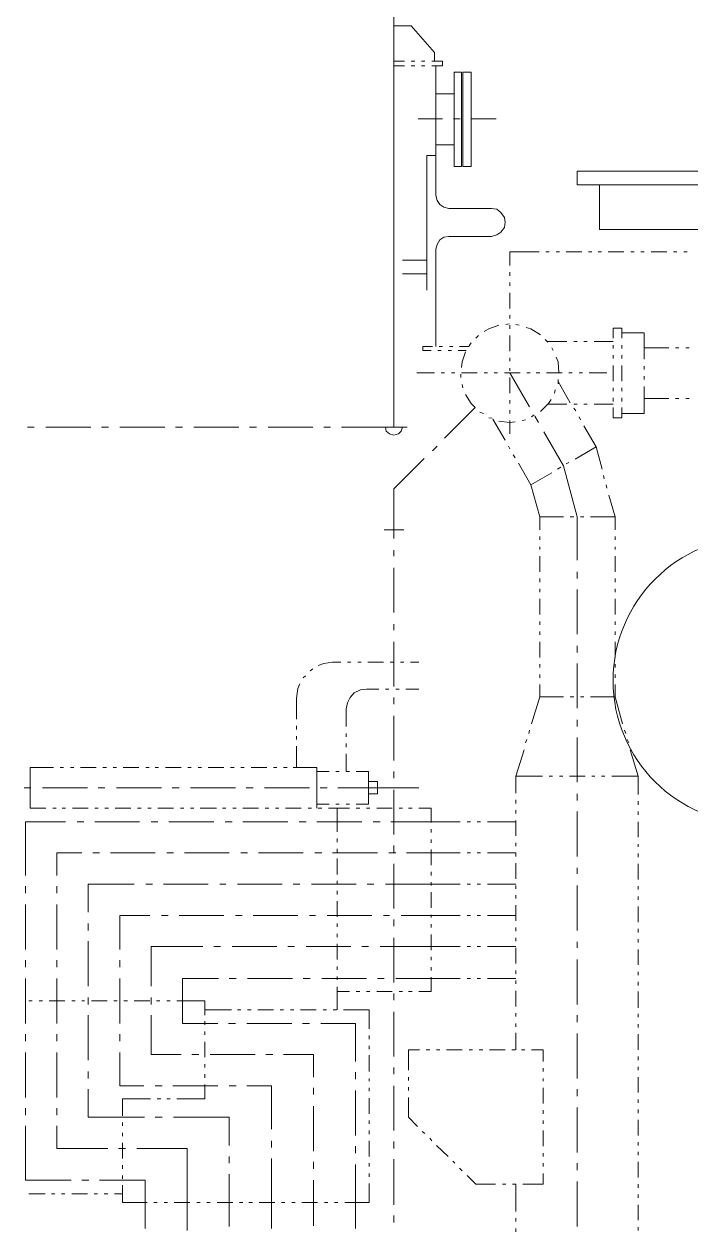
# Model space of a CAD drawing. Header units: millimetres. Extents: x 0 to 588, y 0 to 874.
# Drawn here: x 267.59 to 288.36, y 643.76 to 681.41 of the extents above; entities that cross this region are included whole.
import ezdxf

# ---------------------------------------------------------------- set-up
doc = ezdxf.new("R2010")
doc.units = ezdxf.units.MM
doc.layers.get('0').update_dxf_attribs({"lineweight": 18})

msp = doc.modelspace()

# ---------------------------------------------------------------- linework, layer by layer
at = {"color": 0, "lineweight": 0}
for points in [[(279.104, 669.735), (279.104, 691.515)], [(279.104, 680.212), (279.104, 681.609)], [(279.654, 681.355), (279.104, 681.355)], [(279.104, 679.831), (279.104, 681.228)], [(279.654, 681.355), (280.374, 680.529), (280.374, 680.254)], [(279.442, 680.254), (279.104, 680.254)], [(279.76, 680.254), (279.654, 680.254)], [(280.077, 680.254), (279.971, 680.254)], [(280.628, 680.254), (280.289, 680.254)], [(280.628, 680.254), (280.628, 680.106)], [(279.442, 680.106), (279.104, 680.106)], [(279.76, 680.106), (279.654, 680.106)], [(280.077, 680.106), (279.971, 680.106)], [(280.628, 680.106), (280.289, 680.106)], [(280.416, 676.063), (280.416, 680.106)], [(279.104, 679.662), (279.104, 679.852)], [(279.104, 679.26), (279.104, 679.471)], [(279.104, 677.905), (279.104, 679.302)], [(280.416, 679.238), (280.988, 679.238)], [(279.104, 677.523), (279.104, 678.92)], [(279.866, 678.455), (280.628, 678.455)], [(280.966, 678.455), (281.178, 678.455)], [(281.538, 678.455), (282.3, 678.455)], [(280.416, 677.651), (280.988, 677.651)], [(279.104, 677.354), (279.104, 677.566)], [(280.141, 677.312), (280.416, 677.312)], [(280.141, 673.121), (280.141, 677.312)], [(279.104, 676.952), (279.104, 677.164)], [(279.104, 675.598), (279.104, 676.994)], [(279.104, 675.216), (279.104, 676.614)], [(290.407, 676.825), (284.819, 676.825)], [(284.819, 676.825), (284.819, 676.402)], [(290.407, 676.402), (284.819, 676.402)], [(285.517, 675.005), (285.517, 676.402)], [(280.416, 676.063), (280.458, 675.915), (280.543, 675.788), (280.67, 675.703), (280.818, 675.661)], [(280.818, 674.793), (282.152, 674.793), (282.321, 674.836), (282.448, 674.92), (282.554, 675.068), (282.575, 675.237), (282.554, 675.386), (282.448, 675.534), (282.321, 675.64), (282.152, 675.661), (280.818, 675.661)], [(279.104, 675.047), (279.104, 675.259)], [(290.407, 675.005), (285.517, 675.005)], [(279.104, 674.645), (279.104, 674.857)], [(279.104, 673.29), (279.104, 674.687)], [(280.818, 674.793), (280.67, 674.772), (280.543, 674.687), (280.458, 674.539), (280.416, 674.391)], [(279.104, 672.909), (279.104, 674.307)], [(280.416, 674.391), (280.416, 671.364)], [(282.723, 674.307), (283.633, 674.307)], [(282.723, 673.883), (282.723, 674.307)], [(283.845, 674.307), (283.951, 674.307)], [(284.163, 674.307), (284.268, 674.307)], [(284.48, 674.307), (284.967, 674.307)], [(285.178, 674.307), (285.284, 674.307)], [(285.475, 674.307), (285.581, 674.307)], [(285.792, 674.307), (286.279, 674.307)], [(286.491, 674.307), (286.597, 674.307)], [(286.808, 674.307), (286.914, 674.307)], [(287.126, 674.307), (287.613, 674.307)], [(287.824, 674.307), (287.93, 674.307)], [(288.142, 674.307), (288.248, 674.307)], [(279.379, 674.052), (280.141, 674.052)], [(280.141, 673.629), (279.379, 673.629)], [(282.723, 673.565), (282.723, 673.672)], [(282.723, 673.248), (282.723, 673.354)], [(279.104, 672.74), (279.104, 672.952)], [(282.723, 672.549), (282.723, 673.036)], [(279.104, 672.359), (279.104, 672.549)], [(279.104, 670.983), (279.104, 672.38)], [(282.723, 672.232), (282.723, 672.338)], [(279.104, 670.602), (279.104, 671.999)], [(282.385, 672.02), (282.067, 671.915), (281.919, 671.83)], [(282.702, 672.062), (282.596, 672.041)], [(282.723, 671.915), (282.723, 672.02)], [(283.019, 672.02), (282.914, 672.041)], [(281.75, 671.703), (281.665, 671.618)], [(282.723, 671.216), (282.723, 671.703)], [(283.676, 671.724), (283.379, 671.915), (283.231, 671.957)], [(285.94, 671.935), (285.94, 671.618)], [(285.94, 671.935), (286.216, 671.935), (286.216, 671.618)], [(286.216, 671.787), (286.914, 671.787), (286.914, 670.962)], [(280.014, 671.237), (280.014, 671.364)], [(280.31, 671.364), (280.014, 671.364)], [(280.268, 671.237), (280.014, 671.237)], [(280.585, 671.237), (280.479, 671.237)], [(280.628, 671.364), (280.522, 671.364)], [(280.903, 671.237), (280.797, 671.237)], [(280.945, 671.364), (280.839, 671.364)], [(281.368, 671.237), (281.115, 671.237)], [(281.453, 671.364), (281.157, 671.364)], [(281.517, 671.47), (281.453, 671.385)], [(283.909, 671.491), (283.824, 671.576)], [(284.501, 671.512), (283.909, 671.512)], [(284.078, 671.237), (284.036, 671.322)], [(284.819, 671.512), (284.713, 671.512)], [(285.136, 671.512), (285.03, 671.512)], [(285.94, 671.512), (285.348, 671.512)], [(285.94, 671.406), (285.94, 671.301)], [(286.216, 671.406), (286.216, 671.301)], [(286.914, 671.322), (287.676, 671.322)], [(287.888, 671.322), (287.994, 671.322)], [(288.205, 671.322), (288.311, 671.322)], [(281.347, 671.195), (281.241, 670.877), (281.22, 670.708)], [(282.723, 670.898), (282.723, 671.004)], [(284.247, 670.538), (284.226, 670.877), (284.163, 671.026)], [(285.94, 671.089), (285.94, 670.983)], [(286.216, 671.089), (286.216, 670.983)], [(279.104, 670.433), (279.104, 670.644)], [(279.823, 670.538), (280.374, 670.538)], [(279.823, 670.538), (280.374, 670.538)], [(280.585, 670.538), (280.691, 670.538)], [(280.585, 670.538), (280.691, 670.538)], [(280.903, 670.538), (281.009, 670.538)], [(280.903, 670.538), (281.009, 670.538)], [(281.199, 670.496), (281.199, 670.39)], [(281.22, 670.538), (281.707, 670.538)], [(281.22, 670.538), (281.707, 670.538)], [(281.919, 670.538), (282.025, 670.538)], [(281.919, 670.538), (282.025, 670.538)], [(282.236, 670.538), (282.342, 670.538)], [(282.236, 670.538), (282.342, 670.538)], [(282.554, 670.538), (283.041, 670.538)], [(282.554, 670.538), (283.041, 670.538)], [(282.723, 670.602), (282.723, 670.687)], [(282.723, 670.538), (283.337, 669.48)], [(283.252, 670.538), (283.358, 670.538)], [(283.252, 670.538), (283.358, 670.538)], [(283.549, 670.538), (283.654, 670.538)], [(283.549, 670.538), (283.654, 670.538)], [(283.866, 670.538), (284.353, 670.538)], [(283.866, 670.538), (284.353, 670.538)], [(284.247, 670.538), (284.268, 670.538)], [(284.565, 670.538), (284.671, 670.538)], [(284.565, 670.538), (284.671, 670.538)], [(284.882, 670.538), (284.988, 670.538)], [(284.882, 670.538), (284.988, 670.538)], [(285.2, 670.538), (285.75, 670.538)], [(285.2, 670.538), (285.75, 670.538)], [(285.94, 670.772), (285.94, 670.284)], [(286.216, 670.772), (286.216, 670.284)], [(286.914, 670.75), (286.914, 670.644)], [(279.104, 670.052), (279.104, 670.264)], [(281.241, 670.179), (281.263, 670.073)], [(282.723, 669.903), (282.723, 670.39)], [(284.226, 670.2), (284.226, 670.327)], [(284.226, 670.264), (284.607, 669.607)], [(286.914, 670.433), (286.914, 670.327)], [(286.914, 670.115), (286.914, 669.269)], [(279.104, 668.845), (279.104, 670.073)], [(281.347, 669.861), (281.517, 669.586), (281.644, 669.459)], [(283.676, 669.332), (283.93, 669.586), (284.014, 669.713)], [(284.12, 669.903), (284.141, 670.009)], [(285.94, 670.073), (285.94, 669.967)], [(285.94, 669.755), (285.94, 669.65)], [(286.216, 670.073), (286.216, 669.967)], [(286.216, 669.755), (286.216, 669.65)], [(286.914, 669.735), (287.676, 669.735)], [(287.888, 669.735), (287.994, 669.735)], [(288.205, 669.735), (288.311, 669.735)], [(279.104, 668.845), (279.104, 669.692)], [(281.644, 669.459), (280.691, 668.507)], [(282.723, 669.586), (282.723, 669.692)], [(282.723, 669.269), (282.723, 669.374)], [(284.501, 669.565), (283.909, 669.565)], [(284.819, 669.565), (284.713, 669.565)], [(284.713, 669.438), (284.776, 669.354)], [(285.136, 669.565), (285.03, 669.565)], [(285.94, 669.565), (285.348, 669.565)], [(285.94, 669.459), (285.94, 669.141), (286.216, 669.141)], [(286.216, 669.459), (286.216, 669.141)], [(281.792, 669.311), (281.898, 669.269)], [(282.067, 669.141), (282.173, 669.121)], [(282.194, 669.1), (282.575, 668.443)], [(282.385, 669.036), (282.723, 668.994), (282.892, 669.015)], [(282.723, 668.634), (282.723, 669.057)], [(283.104, 669.057), (283.21, 669.078)], [(283.401, 669.163), (283.485, 669.226)], [(283.506, 669.184), (283.612, 668.994)], [(284.882, 669.163), (284.925, 669.078)], [(286.216, 669.269), (286.914, 669.269)], [(267.695, 668.845), (267.906, 668.845)], [(268.266, 668.845), (269.663, 668.845)], [(270.002, 668.845), (270.214, 668.845)], [(270.574, 668.845), (271.971, 668.845)], [(272.309, 668.845), (272.521, 668.845)], [(272.881, 668.845), (274.278, 668.845)], [(274.616, 668.845), (274.828, 668.845)], [(275.188, 668.845), (276.585, 668.845)], [(276.923, 668.845), (277.135, 668.845)], [(277.474, 668.845), (279.104, 668.845)], [(278.702, 668.845), (279.527, 668.845)], [(278.85, 668.845), (278.871, 668.718), (278.977, 668.634), (279.104, 668.591), (279.252, 668.634), (279.337, 668.718), (279.379, 668.845)], [(283.781, 668.697), (284.395, 667.639)], [(285.03, 668.887), (285.411, 668.231)], [(280.458, 668.252), (280.31, 668.105)], [(282.681, 668.252), (282.723, 668.168)], [(285.411, 668.231), (284.755, 667.851)], [(285.602, 667.533), (285.411, 668.231)], [(280.056, 667.871), (279.104, 666.919)], [(282.829, 667.978), (282.892, 667.893)], [(282.998, 667.723), (283.379, 667.046)], [(284.311, 667.597), (284.205, 667.533)], [(284.819, 666.051), (284.395, 667.639)], [(284.565, 667.744), (284.48, 667.702)], [(284.036, 667.427), (283.379, 667.046)], [(285.665, 667.237), (285.644, 667.342)], [(279.104, 665.374), (279.104, 666.919)], [(283.654, 666.051), (283.379, 667.046)], [(285.75, 666.94), (285.729, 667.046)], [(286.004, 666.051), (285.813, 666.728)], [(283.654, 666.051), (283.654, 665.649)], [(284.395, 666.051), (283.654, 666.051)], [(284.713, 666.051), (284.607, 666.051)], [(284.819, 666.051), (284.819, 664.696)], [(285.03, 666.051), (284.925, 666.051)], [(286.004, 666.051), (285.242, 666.051)], [(286.004, 666.051), (286.004, 665.649)], [(279.421, 665.649), (278.807, 665.649)], [(283.654, 665.437), (283.654, 665.332)], [(286.004, 665.437), (286.004, 665.332)], [(279.104, 664.823), (279.104, 665.014)], [(283.654, 665.12), (283.654, 665.035)], [(283.654, 664.823), (283.654, 664.337)], [(286.004, 665.12), (286.004, 665.035)], [(286.004, 664.823), (286.004, 664.337)], [(279.104, 663.067), (279.104, 664.464)], [(283.654, 664.125), (283.654, 664.019)], [(284.819, 664.337), (284.819, 664.125)], [(286.004, 664.125), (286.004, 664.019)], [(283.654, 663.808), (283.654, 663.702)], [(284.819, 663.787), (284.819, 662.39)], [(286.004, 663.808), (286.004, 663.702)], [(283.654, 663.49), (283.654, 663.004)], [(286.004, 663.49), (286.004, 663.004)], [(279.104, 662.516), (279.104, 662.707)], [(283.654, 662.791), (283.654, 662.686)], [(286.004, 662.791), (286.004, 662.686)], [(283.654, 662.474), (283.654, 662.369)], [(286.004, 662.474), (286.004, 662.369)], [(279.104, 660.76), (279.104, 662.157)], [(283.654, 662.157), (283.654, 661.67)], [(284.819, 662.03), (284.819, 661.818)], [(286.004, 662.157), (286.004, 661.67)], [(277.199, 661.522), (276.923, 661.479), (276.754, 661.416)], [(277.453, 661.522), (277.199, 661.522)], [(277.77, 661.522), (277.664, 661.522)], [(278.088, 661.522), (277.982, 661.522)], [(278.786, 661.522), (278.299, 661.522)], [(279.104, 661.522), (278.998, 661.522)], [(279.421, 661.522), (279.315, 661.522)], [(279.887, 661.522), (279.633, 661.522)], [(283.654, 661.458), (283.654, 661.352)], [(284.819, 661.479), (284.819, 660.082)], [(286.004, 661.458), (286.004, 661.352)], [(276.352, 661.098), (276.288, 661.035)], [(276.585, 661.31), (276.5, 661.247)], [(283.654, 661.141), (283.654, 661.035)], [(286.004, 661.141), (286.004, 661.035)], [(276.183, 660.845), (276.119, 660.696), (276.077, 660.4)], [(278.257, 660.675), (278.067, 660.654), (277.876, 660.569), (277.749, 660.421), (277.664, 660.252), (277.622, 660.061)], [(278.638, 660.675), (278.257, 660.675)], [(278.955, 660.675), (278.85, 660.675)], [(279.273, 660.675), (279.167, 660.675)], [(279.887, 660.675), (279.485, 660.675)], [(283.654, 660.823), (283.654, 660.442), (284.395, 660.442)], [(286.004, 660.823), (286.004, 660.442)], [(276.077, 660.4), (276.077, 659.744)], [(279.104, 660.21), (279.104, 660.421)], [(283.401, 659.596), (283.654, 660.442)], [(284.607, 660.442), (284.713, 660.442)], [(284.925, 660.442), (285.03, 660.442)], [(285.242, 660.442), (286.004, 660.442)], [(286.004, 660.442), (286.237, 659.596)], [(277.622, 660.061), (277.622, 659.511)], [(279.104, 658.453), (279.104, 659.85)], [(284.819, 659.723), (284.819, 659.511)], [(276.077, 659.532), (276.077, 659.426)], [(276.077, 659.215), (276.077, 659.109)], [(277.622, 659.299), (277.622, 659.193)], [(283.316, 659.299), (283.337, 659.405)], [(284.819, 659.172), (284.819, 657.775)], [(286.3, 659.405), (286.343, 659.299)], [(276.077, 658.897), (276.077, 658.241)], [(277.622, 658.982), (277.622, 658.876)], [(282.914, 657.966), (283.168, 658.791)], [(283.21, 659.003), (283.252, 659.109)], [(286.385, 659.109), (286.427, 659.003)], [(286.47, 658.791), (286.724, 657.966)], [(277.622, 658.664), (277.622, 658.114)], [(268.499, 658.241), (267.779, 658.241)], [(267.779, 658.241), (267.779, 656.971)], [(268.817, 658.241), (268.711, 658.241)], [(269.134, 658.241), (269.028, 658.241)], [(269.833, 658.241), (269.346, 658.241)], [(270.15, 658.241), (270.044, 658.241)], [(270.468, 658.241), (270.362, 658.241)], [(271.166, 658.241), (270.679, 658.241)], [(271.484, 658.241), (271.378, 658.241)], [(271.78, 658.241), (271.674, 658.241)], [(272.478, 658.241), (271.992, 658.241)], [(272.796, 658.241), (272.69, 658.241)], [(273.113, 658.241), (273.008, 658.241)], [(273.812, 658.241), (273.325, 658.241)], [(274.13, 658.241), (274.024, 658.241)], [(274.447, 658.241), (274.341, 658.241)], [(275.146, 658.241), (274.659, 658.241)], [(275.463, 658.241), (275.357, 658.241)], [(275.781, 658.241), (275.675, 658.241)], [(276.712, 658.241), (275.971, 658.241)], [(276.712, 658.241), (276.712, 656.971)], [(277.093, 658.114), (276.712, 658.114)], [(277.41, 658.114), (277.305, 658.114)], [(277.728, 658.114), (277.622, 658.114)], [(278.32, 658.114), (277.94, 658.114)], [(278.32, 658.114), (278.32, 657.098)], [(279.104, 657.902), (279.104, 658.114)], [(278.596, 657.797), (278.596, 657.415), (278.32, 657.415)], [(278.596, 657.797), (278.32, 657.797)], [(282.914, 657.966), (282.914, 657.437)], [(282.914, 657.966), (283.739, 657.966)], [(283.951, 657.966), (284.057, 657.966)], [(284.268, 657.966), (284.374, 657.966)], [(284.586, 657.966), (285.073, 657.966)], [(285.284, 657.966), (285.369, 657.966)], [(285.581, 657.966), (285.687, 657.966)], [(285.898, 657.966), (286.724, 657.966)], [(286.724, 657.966), (286.724, 657.394)], [(267.589, 657.606), (267.801, 657.606)], [(268.161, 657.606), (269.558, 657.606)], [(269.896, 657.606), (270.108, 657.606)], [(270.468, 657.606), (271.865, 657.606)], [(272.203, 657.606), (272.415, 657.606)], [(272.775, 657.606), (274.172, 657.606)], [(274.51, 657.606), (274.722, 657.606)], [(275.082, 657.606), (276.479, 657.606)], [(276.818, 657.606), (277.029, 657.606)], [(277.368, 657.606), (278.596, 657.606)], [(279.887, 657.606), (278.596, 657.606)], [(279.104, 656.145), (279.104, 657.543)], [(284.819, 657.415), (284.819, 657.204)], [(268.266, 656.971), (267.779, 656.971)], [(268.584, 656.971), (268.478, 656.971)], [(268.88, 656.971), (268.774, 656.971)], [(269.579, 656.971), (269.092, 656.971)], [(269.896, 656.971), (269.79, 656.971)], [(270.214, 656.971), (270.108, 656.971)], [(270.912, 656.971), (270.425, 656.971)], [(271.23, 656.971), (271.124, 656.971)], [(271.547, 656.971), (271.441, 656.971)], [(272.246, 656.971), (271.759, 656.971)], [(272.563, 656.971), (272.457, 656.971)], [(272.881, 656.971), (272.775, 656.971)], [(273.579, 656.971), (273.071, 656.971)], [(273.875, 656.971), (273.77, 656.971)], [(274.193, 656.971), (274.087, 656.971)], [(274.892, 656.971), (274.405, 656.971)], [(275.209, 656.971), (275.103, 656.971)], [(275.526, 656.971), (275.421, 656.971)], [(276.225, 656.971), (275.738, 656.971)], [(276.543, 656.971), (276.437, 656.971)], [(277.093, 657.098), (276.712, 657.098)], [(276.86, 656.971), (276.754, 656.971)], [(277.347, 656.971), (277.072, 656.971)], [(277.41, 657.098), (277.305, 657.098)], [(277.728, 656.971), (277.347, 656.971)], [(277.347, 656.23), (277.347, 656.95)], [(277.728, 657.098), (277.622, 657.098)], [(278.32, 657.098), (277.94, 657.098)], [(278.045, 656.971), (277.94, 656.971)], [(278.363, 656.971), (278.257, 656.971)], [(279.061, 656.971), (278.575, 656.971)], [(279.379, 656.971), (279.273, 656.971)], [(279.675, 656.971), (279.569, 656.971)], [(280.268, 656.971), (279.887, 656.971)], [(280.268, 656.527), (280.268, 656.971)], [(282.914, 657.225), (282.914, 657.119)], [(282.914, 656.908), (282.914, 656.801)], [(286.724, 657.183), (286.724, 657.077)], [(268.88, 656.548), (267.631, 656.548)], [(267.631, 656.548), (267.631, 654.875)], [(269.452, 656.548), (269.24, 656.548)], [(271.187, 656.548), (269.79, 656.548)], [(271.759, 656.548), (271.547, 656.548)], [(273.495, 656.548), (272.098, 656.548)], [(274.066, 656.548), (273.854, 656.548)], [(275.802, 656.548), (274.405, 656.548)], [(276.373, 656.548), (276.161, 656.548)], [(278.109, 656.548), (276.712, 656.548)], [(278.68, 656.548), (278.469, 656.548)], [(280.268, 656.548), (279.019, 656.548)], [(280.289, 656.548), (281.178, 656.548)], [(281.39, 656.548), (281.495, 656.548)], [(281.707, 656.548), (281.813, 656.548)], [(282.025, 656.548), (282.914, 656.548)], [(282.914, 656.59), (282.914, 656.103)], [(284.819, 656.865), (284.819, 655.468)], [(286.724, 656.865), (286.724, 656.759)], [(286.724, 656.548), (286.724, 656.061)], [(280.268, 656.209), (280.268, 656.315)], [(277.347, 655.913), (277.347, 656.019)], [(279.104, 655.595), (279.104, 655.807)], [(280.268, 655.891), (280.268, 655.997)], [(282.914, 655.891), (282.914, 655.786)], [(286.724, 655.849), (286.724, 655.764)], [(269.388, 655.574), (268.605, 655.574)], [(268.605, 655.574), (268.605, 654.875)], [(269.938, 655.574), (269.727, 655.574)], [(271.674, 655.574), (270.277, 655.574)], [(272.246, 655.574), (272.034, 655.574)], [(273.981, 655.574), (272.584, 655.574)], [(274.553, 655.574), (274.341, 655.574)], [(276.288, 655.574), (274.892, 655.574)], [(276.86, 655.574), (276.648, 655.574)], [(278.596, 655.574), (277.199, 655.574)], [(277.347, 655.595), (277.347, 655.701)], [(277.347, 654.897), (277.347, 655.405)], [(279.167, 655.574), (278.955, 655.574)], [(280.268, 655.574), (279.506, 655.574)], [(280.268, 655.193), (280.268, 655.68)], [(280.289, 655.574), (281.178, 655.574)], [(281.39, 655.574), (281.495, 655.574)], [(281.707, 655.574), (281.813, 655.574)], [(282.025, 655.574), (282.914, 655.574)], [(282.914, 655.574), (282.914, 655.468)], [(286.724, 655.553), (286.724, 655.447)], [(279.104, 653.838), (279.104, 655.235)], [(282.914, 655.256), (282.914, 654.77)], [(284.819, 655.108), (284.819, 654.918)], [(286.724, 655.235), (286.724, 654.749)], [(277.347, 654.6), (277.347, 654.706)], [(280.268, 654.875), (280.268, 654.981)], [(280.268, 654.558), (280.268, 654.664)], [(267.631, 654.537), (267.631, 654.325)], [(268.605, 654.537), (268.605, 654.325)], [(271.018, 654.6), (269.579, 654.6)], [(269.579, 654.6), (269.579, 653.732)], [(271.589, 654.6), (271.378, 654.6)], [(273.325, 654.6), (271.928, 654.6)], [(273.875, 654.6), (273.685, 654.6)], [(275.632, 654.6), (274.235, 654.6)], [(276.183, 654.6), (275.971, 654.6)], [(277.94, 654.6), (276.543, 654.6)], [(277.347, 654.283), (277.347, 654.389)], [(278.49, 654.6), (278.278, 654.6)], [(280.268, 654.6), (278.85, 654.6)], [(280.268, 653.86), (280.268, 654.346)], [(280.289, 654.6), (281.178, 654.6)], [(281.39, 654.6), (281.495, 654.6)], [(281.707, 654.6), (281.813, 654.6)], [(282.025, 654.6), (282.914, 654.6)], [(282.914, 654.558), (282.914, 654.452)], [(284.819, 654.558), (284.819, 653.161)], [(286.724, 654.537), (286.724, 654.431)], [(267.631, 653.965), (267.631, 652.568)], [(268.605, 653.965), (268.605, 652.568)], [(277.347, 653.584), (277.347, 654.071)], [(282.914, 654.262), (282.914, 654.155)], [(282.914, 653.944), (282.914, 653.457)], [(286.724, 654.219), (286.724, 654.114)], [(286.724, 653.902), (286.724, 653.415)], [(271.505, 653.626), (270.574, 653.626)], [(270.574, 653.626), (270.574, 652.568)], [(272.076, 653.626), (271.865, 653.626)], [(273.812, 653.626), (272.415, 653.626)], [(274.384, 653.626), (274.172, 653.626)], [(276.119, 653.626), (274.722, 653.626)], [(276.67, 653.626), (276.479, 653.626)], [(278.426, 653.626), (277.029, 653.626)], [(278.977, 653.626), (278.786, 653.626)], [(280.268, 653.626), (279.337, 653.626)], [(280.268, 653.563), (280.268, 653.648)], [(280.289, 653.626), (281.178, 653.626)], [(281.39, 653.626), (281.495, 653.626)], [(281.707, 653.626), (281.813, 653.626)], [(282.025, 653.626), (282.914, 653.626)], [(269.579, 653.373), (269.579, 653.161)], [(277.347, 653.267), (277.347, 653.373)], [(279.104, 653.288), (279.104, 653.5)], [(280.268, 653.246), (280.268, 653.351)], [(282.914, 653.246), (282.914, 653.14)], [(286.724, 653.203), (286.724, 653.097)], [(269.579, 652.822), (269.579, 651.425)], [(277.347, 652.949), (277.347, 653.055)], [(279.104, 651.531), (279.104, 652.928)], [(280.268, 652.547), (280.268, 653.034)], [(282.914, 652.928), (282.914, 652.822)], [(284.819, 652.801), (284.819, 652.611)], [(286.724, 652.886), (286.724, 652.78)], [(273.156, 652.653), (271.547, 652.653)], [(271.547, 652.653), (271.547, 651.425)], [(273.706, 652.653), (273.495, 652.653)], [(275.463, 652.653), (274.066, 652.653)], [(276.013, 652.653), (275.802, 652.653)], [(277.77, 652.653), (276.373, 652.653)], [(277.347, 652.251), (277.347, 652.738)], [(278.32, 652.653), (278.109, 652.653)], [(280.268, 652.653), (278.68, 652.653)], [(280.289, 652.653), (281.178, 652.653)], [(281.39, 652.653), (281.495, 652.653)], [(281.707, 652.653), (281.813, 652.653)], [(282.025, 652.653), (282.914, 652.653)], [(282.914, 652.611), (282.914, 652.124)], [(286.724, 652.568), (286.724, 652.082)], [(267.631, 652.23), (267.631, 652.018)], [(268.605, 652.23), (268.605, 652.018)], [(270.574, 652.23), (270.574, 652.018)], [(277.347, 651.933), (277.347, 652.039)], [(280.268, 652.23), (280.268, 652.336)], [(280.268, 651.912), (280.268, 652.018)], [(284.819, 652.251), (284.819, 650.854)], [(267.631, 651.658), (267.631, 650.261)], [(268.605, 651.658), (268.605, 650.261)], [(270.574, 651.658), (270.574, 650.261)], [(272.521, 651.658), (272.521, 650.261)], [(273.643, 651.658), (272.521, 651.658)], [(274.193, 651.658), (273.981, 651.658)], [(275.95, 651.658), (274.553, 651.658)], [(276.5, 651.658), (276.288, 651.658)], [(278.257, 651.658), (276.86, 651.658)], [(277.347, 651.616), (277.347, 651.722)], [(278.807, 651.658), (278.596, 651.658)], [(280.268, 651.658), (279.167, 651.658)], [(280.268, 651.256), (280.268, 651.701)], [(280.289, 651.658), (281.178, 651.658)], [(281.39, 651.658), (281.495, 651.658)], [(281.707, 651.658), (281.813, 651.658)], [(282.025, 651.658), (282.914, 651.658)], [(282.914, 651.912), (282.914, 651.806)], [(286.724, 651.869), (286.724, 651.764)], [(277.347, 650.684), (277.347, 651.404)], [(277.728, 651.256), (277.347, 651.256)], [(278.045, 651.256), (277.94, 651.256)], [(278.363, 651.256), (278.257, 651.256)], [(279.061, 651.256), (278.575, 651.256)], [(279.379, 651.256), (279.273, 651.256)], [(279.675, 651.256), (279.569, 651.256)], [(280.268, 651.256), (279.887, 651.256)], [(282.914, 651.595), (282.914, 651.489)], [(282.914, 651.277), (282.914, 650.79)], [(286.724, 651.552), (286.724, 651.447)], [(286.724, 651.256), (286.724, 650.748)], [(267.843, 650.96), (267.737, 650.96)], [(268.161, 650.96), (268.055, 650.96)], [(268.859, 650.96), (268.372, 650.96)], [(269.176, 650.96), (269.071, 650.96)], [(269.473, 650.96), (269.388, 650.96)], [(269.579, 651.066), (269.579, 650.854)], [(270.171, 650.96), (269.685, 650.96)], [(270.489, 650.96), (270.383, 650.96)], [(270.806, 650.96), (270.7, 650.96)], [(271.505, 650.96), (271.018, 650.96)], [(271.547, 651.066), (271.547, 650.854)], [(271.822, 650.96), (271.716, 650.96)], [(272.14, 650.96), (272.034, 650.96)], [(273.219, 650.96), (272.351, 650.96)], [(273.219, 650.96), (273.219, 650.515)], [(279.104, 650.98), (279.104, 651.192)], [(269.579, 650.515), (269.579, 649.118)], [(271.547, 650.515), (271.547, 649.288)], [(274.045, 650.684), (273.219, 650.684)], [(274.341, 650.684), (274.235, 650.684)], [(274.659, 650.684), (274.553, 650.684)], [(275.357, 650.684), (274.87, 650.684)], [(275.675, 650.684), (275.569, 650.684)], [(275.992, 650.684), (275.886, 650.684)], [(276.691, 650.684), (276.204, 650.684)], [(277.008, 650.684), (276.902, 650.684)], [(277.326, 650.684), (277.22, 650.684)], [(278.342, 650.684), (277.537, 650.684)], [(278.342, 650.092), (278.342, 650.684)], [(279.104, 649.224), (279.104, 650.621)], [(282.914, 650.579), (282.914, 650.473)], [(284.819, 650.515), (284.819, 650.303)], [(286.724, 650.558), (286.724, 650.451)], [(273.622, 650.261), (272.521, 650.261)], [(273.219, 650.325), (273.219, 650.219)], [(274.172, 650.261), (273.96, 650.261)], [(275.929, 650.261), (274.532, 650.261)], [(276.479, 650.261), (276.267, 650.261)], [(277.918, 650.261), (276.839, 650.261)], [(277.918, 649.076), (277.918, 650.261)], [(282.914, 650.261), (282.914, 650.155)], [(286.724, 650.24), (286.724, 650.134)], [(267.631, 649.922), (267.631, 649.711)], [(268.605, 649.922), (268.605, 649.711)], [(270.574, 649.922), (270.574, 649.711)], [(273.219, 650.007), (273.219, 649.901)], [(278.342, 649.774), (278.342, 649.88)], [(282.914, 649.965), (282.914, 649.436)], [(284.819, 649.944), (284.819, 648.547)], [(286.724, 649.922), (286.724, 649.436)], [(273.219, 649.69), (273.219, 649.203)], [(278.342, 649.457), (278.342, 649.563)], [(279.908, 649.436), (279.569, 649.436)], [(279.569, 648.801), (279.569, 649.436)], [(280.226, 649.436), (280.12, 649.436)], [(280.543, 649.436), (280.437, 649.436)], [(281.241, 649.436), (280.755, 649.436)], [(281.559, 649.436), (281.453, 649.436)], [(281.877, 649.436), (281.771, 649.436)], [(282.575, 649.436), (282.088, 649.436)], [(282.892, 649.436), (282.787, 649.436)], [(283.189, 649.436), (283.083, 649.436)], [(283.76, 649.436), (283.401, 649.436)], [(283.76, 649.076), (283.76, 649.436)], [(267.631, 649.351), (267.631, 647.954)], [(268.605, 649.351), (268.605, 647.954)], [(270.574, 649.351), (270.574, 648.314)], [(272.478, 649.288), (271.547, 649.288)], [(273.029, 649.288), (272.817, 649.288)], [(274.786, 649.288), (273.389, 649.288)], [(275.336, 649.288), (275.124, 649.288)], [(276.606, 649.288), (275.675, 649.288)], [(276.606, 648.589), (276.606, 649.288)], [(278.342, 648.758), (278.342, 649.266)], [(286.724, 649.224), (286.724, 649.118)], [(269.579, 648.758), (269.579, 648.547)], [(273.219, 648.991), (273.219, 648.885)], [(273.219, 648.674), (273.219, 648.568)], [(277.918, 648.525), (277.918, 648.737)], [(279.104, 648.674), (279.104, 648.885)], [(283.76, 648.758), (283.76, 648.864)], [(286.724, 648.907), (286.724, 648.801)], [(271.314, 648.314), (270.574, 648.314)], [(271.886, 648.314), (271.674, 648.314)], [(273.622, 648.314), (272.224, 648.314)], [(273.219, 648.356), (273.219, 647.912)], [(274.193, 648.314), (273.981, 648.314)], [(275.294, 648.314), (274.532, 648.314)], [(275.294, 646.959), (275.294, 648.314)], [(276.606, 648.039), (276.606, 648.25)], [(278.342, 648.462), (278.342, 648.547)], [(278.342, 648.144), (278.342, 648.25)], [(279.104, 646.917), (279.104, 648.314)], [(279.569, 648.483), (279.569, 648.589)], [(279.569, 648.165), (279.569, 648.271)], [(283.76, 648.462), (283.76, 648.547)], [(283.76, 647.764), (283.76, 648.25)], [(286.724, 648.589), (286.724, 648.102)], [(269.579, 648.208), (269.579, 647.34)], [(270.658, 647.383), (270.658, 647.912)], [(271.526, 647.912), (270.658, 647.912)], [(271.844, 647.912), (271.738, 647.912)], [(272.14, 647.912), (272.034, 647.912)], [(273.219, 647.912), (272.351, 647.912)], [(277.918, 646.769), (277.918, 648.165)], [(278.342, 647.446), (278.342, 647.933)], [(279.569, 647.34), (279.569, 647.954)], [(284.819, 648.208), (284.819, 647.996)], [(286.724, 647.89), (286.724, 647.785)], [(267.631, 647.615), (267.631, 647.404)], [(268.605, 647.615), (268.605, 647.404)], [(276.606, 646.282), (276.606, 647.679)], [(283.76, 647.446), (283.76, 647.552)], [(284.819, 647.636), (284.819, 646.24)], [(286.724, 647.573), (286.724, 647.467)], [(271.336, 647.34), (269.579, 647.34)], [(270.658, 647.065), (270.658, 647.171)], [(271.886, 647.34), (271.674, 647.34)], [(273.981, 647.34), (272.246, 647.34)], [(273.981, 646.451), (273.981, 647.34)], [(278.342, 647.129), (278.342, 647.234)], [(279.569, 647.34), (279.844, 647.044)], [(283.76, 647.129), (283.76, 647.234)], [(286.724, 647.255), (286.724, 646.769)], [(267.631, 647.065), (267.631, 645.372)], [(268.605, 647.065), (268.605, 646.366)], [(270.658, 646.747), (270.658, 646.853)], [(278.342, 646.811), (278.342, 646.917)], [(279.993, 646.896), (280.077, 646.832)], [(283.76, 646.43), (283.76, 646.917)], [(270.192, 646.366), (268.605, 646.366)], [(270.743, 646.366), (270.531, 646.366)], [(270.658, 646.049), (270.658, 646.536)], [(272.669, 646.366), (271.103, 646.366)], [(272.669, 644.673), (272.669, 646.366)], [(275.294, 646.388), (275.294, 646.599)], [(277.918, 646.218), (277.918, 646.43)], [(278.342, 646.112), (278.342, 646.599)], [(279.104, 646.366), (279.104, 646.578)], [(280.226, 646.684), (280.289, 646.599)], [(280.437, 646.451), (280.797, 646.112)], [(286.724, 646.557), (286.724, 646.451)], [(273.981, 645.901), (273.981, 646.112)], [(275.294, 644.673), (275.294, 646.049)], [(279.104, 644.61), (279.104, 646.028)], [(283.76, 646.112), (283.76, 646.218)], [(286.724, 646.261), (286.724, 646.155)], [(270.658, 645.731), (270.658, 645.837)], [(276.606, 645.731), (276.606, 645.943)], [(277.918, 644.673), (277.918, 645.859)], [(278.342, 645.795), (278.342, 645.901)], [(280.945, 645.964), (281.009, 645.901)], [(281.157, 645.753), (281.241, 645.668)], [(283.76, 645.795), (283.76, 645.901)], [(284.819, 645.901), (284.819, 645.689)], [(286.724, 645.943), (286.724, 645.456)], [(269.05, 645.372), (267.631, 645.372)], [(269.6, 645.372), (269.388, 645.372)], [(271.357, 645.372), (269.938, 645.372)], [(270.658, 645.414), (270.658, 645.519)], [(271.357, 644.673), (271.357, 645.372)], [(273.981, 644.673), (273.981, 645.562)], [(276.606, 644.673), (276.606, 645.372)], [(278.342, 645.477), (278.342, 645.583)], [(278.342, 644.673), (278.342, 645.266)], [(281.39, 645.519), (281.665, 645.245)], [(282.279, 645.245), (281.665, 645.245)], [(282.596, 645.245), (282.49, 645.245)], [(282.914, 645.245), (282.808, 645.245)], [(282.914, 645.245), (282.914, 644.398)], [(283.76, 645.245), (283.125, 645.245)], [(283.76, 645.245), (283.76, 645.583)], [(284.819, 645.329), (284.819, 643.932)], [(286.724, 645.245), (286.724, 645.139)], [(268.245, 644.948), (267.737, 644.948)], [(268.541, 644.948), (268.436, 644.948)], [(268.859, 644.948), (268.753, 644.948)], [(269.558, 644.948), (269.071, 644.948)], [(269.875, 644.948), (269.769, 644.948)], [(270.192, 644.948), (270.087, 644.948)], [(270.658, 644.948), (270.404, 644.948)], [(271.42, 644.673), (270.658, 644.673), (270.658, 645.223)], [(286.724, 644.927), (286.724, 644.821)], [(271.357, 643.869), (271.357, 644.673)], [(271.738, 644.673), (271.632, 644.673)], [(272.055, 644.673), (271.949, 644.673)], [(272.754, 644.673), (272.267, 644.673)], [(272.669, 643.805), (272.669, 644.673)], [(273.071, 644.673), (272.965, 644.673)], [(273.389, 644.673), (273.283, 644.673)], [(274.087, 644.673), (273.6, 644.673)], [(273.981, 643.932), (273.981, 644.673)], [(274.405, 644.673), (274.299, 644.673)], [(274.701, 644.673), (274.595, 644.673)], [(275.399, 644.673), (274.913, 644.673)], [(275.294, 643.869), (275.294, 644.673)], [(275.717, 644.673), (275.611, 644.673)], [(276.034, 644.673), (275.929, 644.673)], [(276.733, 644.673), (276.246, 644.673)], [(276.606, 643.953), (276.606, 644.673)], [(277.05, 644.673), (276.945, 644.673)], [(277.368, 644.673), (277.262, 644.673)], [(278.342, 644.673), (277.58, 644.673)], [(277.918, 643.869), (277.918, 644.673)], [(286.724, 644.61), (286.724, 644.123)], [(279.104, 644.059), (279.104, 644.271)], [(282.914, 644.186), (282.914, 644.081)], [(282.914, 643.869), (282.914, 643.763)], [(286.724, 643.911), (286.724, 643.805)]]:
    msp.add_lwpolyline(points, dxfattribs=at)
for points in [[(280.988, 676.973), (281.22, 676.973), (281.22, 679.916), (280.988, 679.916)], [(281.263, 676.973), (281.517, 676.973), (281.517, 679.916), (281.263, 679.916)]]:
    msp.add_lwpolyline(points, close=True, dxfattribs=at)
msp.add_circle((290.407, 660.95), 4.466, dxfattribs=at)

doc.saveas('drawing.dxf')
